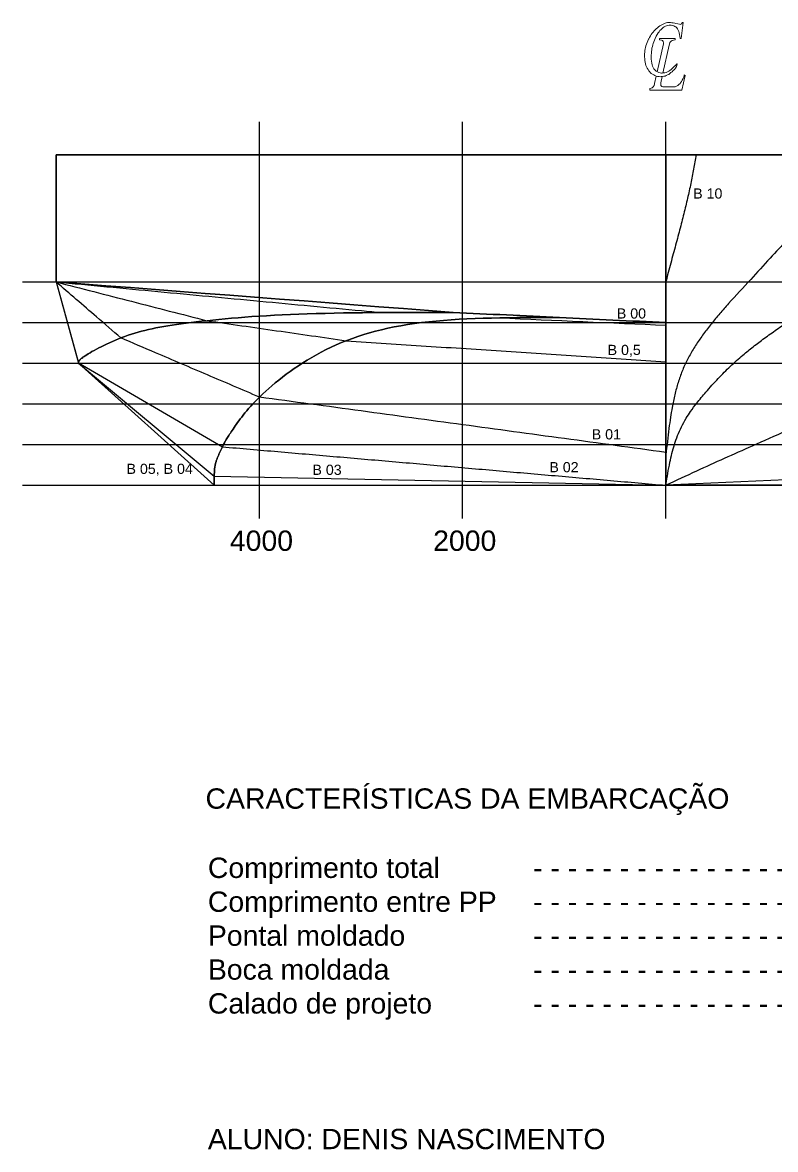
# Model space of a CAD drawing. Extents: x -1366 to 79276, y -12480 to 4902.
# Drawn here: x 63656 to 71062, y -6531 to 4551 of the extents above; entities that cross this region are included whole.
import ezdxf

# ---------------------------------------------------------------- set-up
doc = ezdxf.new("R2010")
doc.units = 0
doc.header["$MEASUREMENT"] = 0
doc.linetypes.add('CENTER', pattern=[2000, 1250, -250, 250, -250])
doc.layers.get('0').update_dxf_attribs({"color": 1, "linetype": 'CONTINUOUS'})
for name, color, linetype in [('08 LINHA DE BASE HACHURAS E CENTRO', 8, 'CENTER'), ('BUTTOCKS', 30, 'CONTINUOUS'), ('CL', 1, 'CONTINUOUS'), ('COTAS', 7, 'CONTINUOUS'), ('EDGES', 56, 'CONTINUOUS'), ('REFERENCE_LINES', 7, 'CONTINUOUS'), ('STATIONS', 3, 'CONTINUOUS'), ('WATERLINES', 4, 'CONTINUOUS')]:
    doc.layers.add(name, color=color, linetype=linetype)
doc.styles.add('COTAS', font='arial.ttf', dxfattribs={"height": 200})
doc.styles.get("Standard").update_dxf_attribs({"font": 'arial.ttf'})

# ---------------------------------------------------------------- blocks, each defined once
blk = doc.blocks.new('LC')
at = {"lineweight": 13}
for points in [[(-96, 631), (-109, 622), (-122, 612), (-131, 605), (-143, 595), (-153, 584), (-164, 573), (-174, 562), (-183, 550), (-193, 537), (-201, 524), (-209, 510), (-217, 496), (-220, 491), (-227, 475), (-233, 460), (-239, 444), (-244, 428), (-249, 412), (-252, 396), (-255, 380), (-257, 363), (-258, 347), (-258, 330), (-258, 318), (-257, 300), (-255, 282), (-252, 265), (-248, 249), (-244, 234), (-238, 219), (-232, 206), (-224, 193), (-216, 181), (-207, 170), (-202, 166), (-192, 156)], [(-143, 177), (-153, 186), (-158, 191), (-166, 201), (-173, 213), (-179, 227), (-184, 241), (-188, 257), (-191, 275), (-193, 294), (-193, 314), (-193, 320), (-193, 337), (-191, 353), (-190, 370), (-187, 387), (-185, 403), (-181, 419), (-177, 435), (-172, 451), (-167, 467), (-161, 483), (-154, 498), (-147, 514), (-143, 523), (-134, 539), (-125, 553), (-116, 566), (-107, 578), (-96, 589), (-86, 598), (-75, 606), (-64, 613), (-53, 619), (-41, 623), (-29, 627), (-16, 629), (-4, 629)], [(-82, 638), (-96, 631)], [(-14, 656), (-19, 656), (-32, 655), (-44, 652), (-57, 649), (-69, 644), (-82, 638)], [(93, 638), (92, 638), (84, 640), (69, 643), (49, 648), (39, 650), (24, 652), (11, 654), (-2, 656), (-14, 656)], [(-4, 629), (4, 629), (17, 627), (29, 624), (39, 618), (49, 612), (58, 603), (65, 593), (72, 582), (78, 568), (83, 553), (86, 537), (89, 519), (91, 499), (102, 500), (123, 656)], [(123, 656), (112, 656), (112, 654), (105, 642), (93, 638)], [(44, 500), (-112, 500), (-112, 485), (-109, 485), (-93, 483), (-82, 478), (-75, 469), (-72, 456), (-73, 448), (-134, 172)], [(-77, 159), (-17, 434), (-14, 444), (-8, 460), (-1, 471), (3, 474), (14, 480), (27, 484), (44, 485), (44, 500)], [(-192, 156), (-180, 147), (-168, 140), (-156, 134), (-143, 130), (-130, 126), (-116, 124), (-102, 123), (-95, 124), (-82, 125), (-69, 127), (-56, 130), (-44, 135), (-32, 140), (-20, 146), (-9, 154), (2, 163), (13, 172), (24, 183), (35, 195), (45, 208), (55, 222), (60, 232), (64, 245), (61, 249)], [(61, 249), (56, 246), (48, 238), (38, 227), (27, 216), (16, 206), (5, 195), (5, 195), (-8, 185), (-20, 177), (-33, 171), (-46, 165), (-58, 162), (-72, 160), (-85, 159)], [(-173, 23), (-182, 14), (-193, 9), (-205, 7), (-205, -8), (110, -8), (142, 136), (133, 140)], [(-143, 129), (-159, 57), (-160, 53), (-165, 36), (-173, 23)], [(-85, 159), (-91, 159), (-105, 161), (-119, 164), (-143, 177)], [(-74, 24), (-77, 24), (-89, 28), (-97, 37), (-99, 53), (-98, 64), (-85, 125)], [(133, 140), (132, 136), (127, 120), (121, 104), (113, 90), (106, 76), (97, 63), (91, 56), (80, 45), (68, 36), (56, 29), (44, 25), (31, 24), (-74, 24)]]:
    blk.add_lwpolyline(points, dxfattribs=at)

msp = doc.modelspace()

# ---------------------------------------------------------------- linework, layer by layer
msp.add_line((63985.1, 3250), (75985.1, 3250))
at = {"layer": 'BUTTOCKS'}
for p, q in [((65985.1, -325.8), (65985.1, 3575.1)), ((67985.1, -325.8), (67985.1, 3575.1))]:
    msp.add_line(p, q, dxfattribs=at)
at = {"layer": 'CL'}
for p, q in [((69985.1, -325.8), (69985.1, 3575.1)), ((63655.5, 0), (76314.6, 0))]:
    msp.add_line(p, q, dxfattribs=at)
at = {"layer": 'EDGES'}
for points in [[(71217.3, 3250, 0), (71016.6, 3250, 0), (70813.4, 3250, 0), (70608.1, 3250, 0), (70401.3, 3250, 0), (70193.4, 3250, 0), (69985.1, 3250, 0), (69985.1, 3215.3, 0), (69985.1, 3180.5, 0), (69985.1, 3145.7, 0), (69985.1, 3110.8, 0), (69985.1, 3075.7, 0), (69985.1, 3040.5, 0), (69985.1, 3005, 0), (69985.1, 2969.3, 0), (69985.1, 2933.4, 0), (69985.1, 2897.1, 0), (69985.1, 2860.6, 0), (69985.1, 2823.6, 0), (69985.1, 2786.2, 0), (69985.1, 2748.4, 0), (69985.1, 2710.1, 0), (69985.1, 2671.3, 0), (69985.1, 2632, 0), (69985.1, 2592.1, 0), (69985.1, 2551.7, 0), (69985.1, 2510.7, 0), (69985.1, 2469.2, 0), (69985.1, 2427.1, 0), (69985.1, 2384.4, 0), (69985.1, 2341.2, 0), (69985.1, 2297.4, 0), (69985.1, 2253, 0), (69985.1, 2208.1, 0), (69985.1, 2162.6, 0), (69985.1, 2116.5, 0), (69985.1, 2069.8, 0), (69985.1, 2022.6, 0), (69985.1, 1974.7, 0), (69985.1, 1926.3, 0), (69985.1, 1877.2, 0), (69985.1, 1827.4, 0), (69985.1, 1777, 0), (69985.1, 1725.8, 0), (69985.1, 1673.8, 0), (69985.1, 1621, 0), (69985.1, 1567.3, 0), (69985.1, 1512.8, 0), (69985.1, 1457.3, 0), (69985.1, 1400.8, 0), (69985.1, 1343.4, 0), (69985.1, 1284.8, 0), (69985.1, 1225.2, 0), (69985.1, 1164.5, 0), (69985.1, 1102.6, 0), (69985.1, 1039.5, 0), (69985.1, 975.6, 0), (69985.1, 911.3, 0), (69985.1, 846.8, 0), (69985.1, 782.5, 0), (69985.1, 718.8, 0), (69985.1, 656, 0), (69985.1, 594.5, 0), (69985.1, 534.7, 0), (69985.1, 476.9, 0), (69985.1, 421.5, 0), (69985.1, 368.8, 0), (69985.1, 319.2, 0), (69985.1, 273, 0), (69985.1, 230.6, 0), (69985.1, 192.3, 0), (69985.1, 158.5, 0), (69985.1, 128.8, 0), (69985.1, 103.1, 0), (69985.1, 81.1, 0), (69985.1, 62.5, 0), (69985.1, 46.9, 0), (69985.1, 34.2, 0), (69985.1, 24, 0), (69985.1, 16.1, 0), (69985.1, 10.1, 0), (69985.1, 5.9, 0), (69985.1, 3, 0), (69985.1, 1.3, 0), (69985.1, 0.4, 0), (69985.1, 0, 0), (69985.1, 0, 0), (69985.1, 0, 0), (69985.1, 0, 0), (69985.1, 0, 0), (69985.1, 0, 0), (69985.1, 0, 0), (69985.1, 0, 0), (69985.1, 0, 0), (69985.1, 0, 0), (69985.1, 0, 0), (69985.1, 0, 0), (69985.1, 0, 0), (69985.1, 0, 0), (69985.1, 0, 0), (69985.1, 0, 0), (69985.1, 0, 0), (69985.1, 0, 0), (69985.1, 0, 0), (69985.1, 0, 0), (69985.1, 0, 0), (69985.1, 0, 0), (69985.1, 0, 0), (69985.1, 0, 0), (69985.1, 0, 0), (69985.1, 0, 0), (69985.1, 0, 0), (69985.1, 0, 0), (69985.1, 0, 0), (69985.1, 0, 0), (69985.1, 0, 0), (69985.1, 0, 0), (69985.1, 0, 0), (69985.1, 0, 0), (69985.1, 0, 0), (69985.1, 0, 0), (69985.1, 0, 0), (69985.1, 0, 0), (69985.1, 0, 0), (69985.1, 0, 0), (69985.1, 0, 0), (69985.1, 0, 0), (69985.1, 0, 0), (69985.1, 0, 0), (69985.1, 0, 0), (69985.1, 0, 0), (69985.1, 0, 0), (69985.1, 0, 0), (69985.1, 0, 0), (69985.1, 0, 0), (69985.1, 0, 0), (69985.1, 0, 0), (69985.1, 0, 0), (69985.1, 0, 0), (69985.1, 0, 0), (69985.1, 0, 0), (69985.1, 0, 0), (69985.1, 0, 0), (69985.1, 0, 0), (69985.1, 0, 0), (69985.1, 0, 0), (69985.1, 0, 0), (69985.1, 0, 0), (69985.1, 0, 0), (69985.1, 0, 0), (69985.1, 0, 0), (69985.1, 0, 0), (69985.1, 0, 0), (69985.1, 0, 0), (69985.1, 0, 0), (69985.1, 0, 0), (69985.1, 0, 0), (69985.1, 0, 0), (69985.1, 0, 0), (69985.1, 0, 0), (69985.1, 0, 0), (69985.1, 0, 0), (69985.1, 0, 0), (69985.1, 0, 0), (69985.1, 0, 0), (69985.1, 0, 0), (69985.1, 0, 0), (69985.1, 0, 0), (69985.1, 0, 0), (69985.1, 0, 0), (69985.1, 0, 0), (69985.1, 0, 0), (69985.1, 0, 0), (69985.1, 0, 0), (69985.1, 0, 0), (69985.1, 0, 0), (69985.1, 0, 0), (69985.1, 0, 0), (69985.1, 0, 0), (69985.1, 0, 0), (69985.1, 0, 0), (69985.1, 0, 0), (69985.1, 0, 0), (69985.1, 0, 0), (69985.1, 0, 0), (69985.1, 0, 0), (69985.1, 0, 0), (69985.1, 0, 0), (69985.1, 0, 0), (69985.1, 0, 0), (69985.1, 0, 0), (69985.1, 0, 0), (69985.1, 0, 0), (69985.1, 0, 0), (69985.1, 0, 0), (69985.1, 0, 0), (69985.1, 0, 0), (69985.1, 0, 0), (69985.1, 0, 0), (69985.1, 0, 0), (69985.1, 0, 0), (69985.1, 0, 0), (69985.1, 0, 0), (69985.1, 0, 0), (69985.1, 0, 0), (69985.1, 0, 0), (69985.1, 0, 0), (69985.1, 0, 0), (69985.1, 0, 0), (69985.1, 0, 0), (69985.1, 0, 0), (69985.1, 0, 0), (69985.1, 0, 0), (69985.1, 0, 0), (69985.1, 0, 0), (69985.1, 0, 0), (69985.1, 0, 0), (69985.1, 0, 0), (69985.1, 0, 0), (69985.1, 0, 0), (69985.1, 0, 0), (69985.1, 0, 0), (69985.1, 0, 0), (69985.1, 0, 0), (69985.1, 0, 0), (69985.1, 0, 0), (69985.1, 0, 0), (69985.1, 0, 0), (69985.1, 0, 0), (69985.1, 0, 0), (69985.1, 0, 0), (69985.1, 0, 0), (69985.1, 0, 0), (69985.1, 0, 0), (69985.1, 0, 0), (69985.1, 0, 0), (69985.1, 0, 0), (69985.1, 0, 0), (69985.1, 0, 0), (69985.1, 0, 0), (69985.1, 0, 0), (69985.1, 0, 0), (69985.1, 0, 0), (69985.1, 0, 0), (69985.1, 0, 0), (69985.1, 0, 0), (69985.1, 0, 0), (69985.1, 0, 0), (69985.1, 0, 0), (69985.1, 0, 0), (69985.1, 0, 0), (69985.1, 0, 0), (69985.1, 0, 0), (69985.1, 0, 0), (69985.1, 0, 0), (69985.1, 0, 0), (69985.1, 0, 0), (69985.1, 0, 0), (69985.1, 0, 0), (69985.1, 0, 0), (69985.1, 0, 0), (69985.1, 0, 0), (69985.1, 0, 0), (69985.1, 0, 0), (69985.1, 0, 0), (69985.1, 0, 0), (69985.1, 0, 0), (69985.1, 0, 0), (69985.1, 0, 0), (69985.1, 0, 0), (69985.1, 0, 0), (69985.1, 0, 0), (69985.1, 0, 0), (69985.1, 0, 0), (69985.1, 0, 0), (69985.1, 0, 0), (69985.1, 0, 0), (69985.1, 0, 0), (69985.1, 0, 0), (69985.1, 0, 0), (69985.1, 0, 0), (69985.1, 0, 0), (69985.1, 0, 0), (69985.1, 0, 0), (69985.1, 0, 0), (69985.1, 0, 0), (69985.1, 0, 0), (69985.1, 0, 0), (69985.1, 0, 0), (69985.1, 0, 0), (69985.1, 0, 0), (69985.1, 0, 0), (69985.1, 0, 0), (69985.1, 0, 0), (69985.1, 0, 0), (69985.1, 0, 0), (69985.1, 0, 0), (69985.1, 0, 0), (69985.1, 0, 0), (69985.1, 0, 0), (69985.1, 0, 0), (69985.1, 0, 0), (69985.1, 0, 0), (69985.1, 0, 0), (69985.1, 0, 0), (69985.1, 0, 0), (69985.1, 0, 0), (69985.1, 0, 0), (69985.1, 0, 0), (69985.1, 0, 0), (69985.1, 0, 0), (69985.1, 0, 0), (69985.1, 0, 0), (69985.1, 0, 0), (69985.1, 0, 0), (69985.1, 0, 0), (69985.1, 0, 0), (69985.1, 0, 0), (69985.1, 0, 0), (69985.1, 0, 0), (69985.1, 0, 0), (69985.1, 0, 0), (69985.1, 0, 0), (69985.1, 0, 0), (69985.1, 0, 0), (69985.1, 0, 0), (69985.1, 0, 0), (69985.1, 0, 0), (69985.1, 0, 0), (69985.1, 0, 0), (69985.1, 0, 0), (69985.1, 0, 0), (69985.1, 0, 0), (69985.1, 0, 0), (69985.1, 0, 0), (69985.1, 0, 0), (69985.1, 0, 0), (69985.1, 0, 0), (69985.1, 0, 0), (69985.1, 0, 0), (69985.1, 0, 0), (69985.1, 0, 0), (69985.1, 0, 0), (69985.1, 0.1, 0), (69985.1, 0.3, 0), (69985.1, 0.8, 0), (69985.1, 1.5, 0), (69985.1, 2.6, 0), (69985.1, 4.2, 0), (69985.1, 6.2, 0), (69985.1, 8.9, 0), (69985.1, 12.2, 0), (69985.1, 16.2, 0), (69985.1, 21, 0), (69985.1, 26.7, 0), (69985.1, 33.4, 0), (69985.1, 41.1, 0), (69985.1, 49.8, 0), (69985.1, 59.8, 0), (69985.1, 71, 0), (69985.1, 83.5, 0), (69985.1, 97.3, 0), (69985.1, 112.7, 0), (69985.1, 129.6, 0), (69985.1, 148.1, 0), (69985.1, 168.3, 0), (69985.1, 190.2, 0), (69985.1, 214, 0), (69985.1, 239.7, 0), (69985.1, 267.4, 0), (69985.1, 297.1, 0), (69985.1, 328.9, 0), (69985.1, 363, 0), (69985.1, 399.3, 0), (69985.1, 438, 0), (69985.1, 478.7, 0), (69985.1, 521.2, 0), (69985.1, 565.2, 0), (69985.1, 610.4, 0), (69985.1, 656.5, 0), (69985.1, 703.4, 0), (69985.1, 750.6, 0), (69985.1, 797.9, 0), (69985.1, 845, 0), (69985.1, 891.7, 0), (69985.1, 937.6, 0), (69985.1, 982.5, 0), (69985.1, 1026.1, 0), (69985.1, 1068, 0), (69985.1, 1108.2, 0), (69985.1, 1146.2, 0), (69985.1, 1182.1, 0), (69985.1, 1216, 0), (69985.1, 1248, 0), (69985.1, 1278, 0), (69985.1, 1306.2, 0), (69985.1, 1332.6, 0), (69985.1, 1357.3, 0), (69985.1, 1380.3, 0), (69985.1, 1401.7, 0), (69985.1, 1421.6, 0), (69985.1, 1440, 0), (69985.1, 1457, 0), (69985.1, 1472.6, 0), (69985.1, 1486.9, 0), (69985.1, 1500, 0), (69985.1, 1511.9, 0), (69985.1, 1522.8, 0), (69985.1, 1532.6, 0), (69985.1, 1541.4, 0), (69985.1, 1549.4, 0), (69985.1, 1556.5, 0), (69985.1, 1563, 0), (69985.1, 1568.8, 0), (69985.1, 1573.9, 0), (69985.1, 1578.6, 0), (69985.1, 1582.8, 0), (69985.1, 1586.7, 0), (69985.1, 1590.3, 0), (69985.1, 1593.7, 0), (69985.1, 1596.9, 0), (69985.1, 1600, 0), (69919.7, 1603.1, 0), (69854.3, 1606.2, 0), (69789, 1609.4, 0), (69723.6, 1612.5, 0), (69658.2, 1615.6, 0), (69592.8, 1618.8, 0), (69527.4, 1621.9, 0), (69462.1, 1625, 0), (69396.7, 1628.1, 0), (69331.3, 1631.2, 0), (69265.9, 1634.4, 0), (69200.6, 1637.5, 0), (69135.2, 1640.6, 0), (69069.8, 1643.8, 0), (69004.4, 1646.9, 0), (68939.1, 1650, 0), (68854.1, 1650, 0), (68769.3, 1649.9, 0), (68684.7, 1649.7, 0), (68600.4, 1649.3, 0), (68516.5, 1648.7, 0), (68433.1, 1647.8, 0), (68350.4, 1646.5, 0), (68268.4, 1644.8, 0), (68187.2, 1642.6, 0), (68106.9, 1639.8, 0), (68027.7, 1636.5, 0), (67949.7, 1632.4, 0), (67872.9, 1627.7, 0), (67797.4, 1622.1, 0), (67723.4, 1615.7, 0), (67651, 1608.3, 0), (67723.4, 1615.7, 0), (67797.4, 1622.1, 0), (67872.9, 1627.7, 0), (67949.7, 1632.4, 0), (68027.7, 1636.5, 0), (68106.9, 1639.8, 0), (68187.2, 1642.6, 0), (68268.4, 1644.8, 0), (68350.4, 1646.5, 0), (68433.1, 1647.8, 0), (68516.5, 1648.7, 0), (68600.4, 1649.3, 0), (68684.7, 1649.7, 0), (68769.3, 1649.9, 0), (68854.1, 1650, 0), (68939.1, 1650, 0), (68873.7, 1653.1, 0), (68808.3, 1656.2, 0), (68742.9, 1659.4, 0), (68677.6, 1662.5, 0), (68612.2, 1665.6, 0), (68546.8, 1668.8, 0), (68481.4, 1671.9, 0), (68416.1, 1675, 0), (68350.7, 1678.1, 0), (68285.3, 1681.2, 0), (68219.9, 1684.4, 0), (68154.5, 1687.5, 0), (68089.2, 1690.6, 0), (68023.8, 1693.8, 0), (67958.4, 1696.9, 0), (67893, 1700, 0), (67792.1, 1700, 0), (67691.3, 1700, 0), (67590.8, 1699.9, 0), (67490.7, 1699.7, 0), (67391.2, 1699.5, 0), (67292.4, 1699.1, 0), (67194.3, 1698.6, 0), (67097.3, 1697.9, 0), (67001.3, 1697, 0), (66906.6, 1695.9, 0), (66813.3, 1694.6, 0), (66721.5, 1693, 0), (66631.4, 1691.1, 0), (66543.1, 1688.8, 0), (66456.7, 1686.3, 0), (66372.4, 1683.3, 0), (66456.7, 1686.3, 0), (66543.1, 1688.8, 0), (66631.4, 1691.1, 0), (66721.5, 1693, 0), (66813.3, 1694.6, 0), (66906.6, 1695.9, 0), (67001.3, 1697, 0), (67097.3, 1697.9, 0), (67194.3, 1698.6, 0), (67292.4, 1699.1, 0), (67391.2, 1699.5, 0), (67490.7, 1699.7, 0), (67590.8, 1699.9, 0), (67691.3, 1700, 0), (67792.1, 1700, 0), (67893, 1700, 0), (67958.4, 1696.9, 0), (68023.8, 1693.8, 0), (68089.2, 1690.6, 0), (68154.5, 1687.5, 0), (68219.9, 1684.4, 0), (68285.3, 1681.2, 0), (68350.7, 1678.1, 0), (68416.1, 1675, 0), (68481.4, 1671.9, 0), (68546.8, 1668.8, 0), (68612.2, 1665.6, 0), (68677.6, 1662.5, 0), (68742.9, 1659.4, 0), (68808.3, 1656.2, 0), (68873.7, 1653.1, 0), (68939.1, 1650, 0), (69004.4, 1646.9, 0), (69069.8, 1643.8, 0), (69135.2, 1640.6, 0), (69200.6, 1637.5, 0), (69265.9, 1634.4, 0), (69331.3, 1631.2, 0), (69396.7, 1628.1, 0), (69462.1, 1625, 0), (69527.4, 1621.9, 0), (69592.8, 1618.8, 0), (69658.2, 1615.6, 0), (69723.6, 1612.5, 0), (69789, 1609.4, 0), (69854.3, 1606.2, 0), (69919.7, 1603.1, 0), (69985.1, 1600, 0), (69985.1, 1665.8, 0), (69985.1, 1731.6, 0), (69985.1, 1797.1, 0), (69985.1, 1862.3, 0), (69985.1, 1927, 0), (69985.1, 1991.2, 0), (69985.1, 2054.7, 0), (69985.1, 2117.4, 0), (69985.1, 2179.2, 0), (69985.1, 2240, 0), (69985.1, 2299.7, 0), (69985.1, 2358.2, 0), (69985.1, 2415.3, 0), (69985.1, 2471, 0), (69985.1, 2525.1, 0), (69985.1, 2577.6, 0), (69985.1, 2628.2, 0), (69985.1, 2677.3, 0), (69985.1, 2724.7, 0), (69985.1, 2770.7, 0), (69985.1, 2815.4, 0), (69985.1, 2858.8, 0), (69985.1, 2901.1, 0), (69985.1, 2942.4, 0), (69985.1, 2982.8, 0), (69985.1, 3022.4, 0), (69985.1, 3061.4, 0), (69985.1, 3099.8, 0), (69985.1, 3137.7, 0), (69985.1, 3175.3, 0), (69985.1, 3212.7, 0), (69985.1, 3250, 0), (69610.1, 3250, 0), (69235.1, 3250, 0), (68860.1, 3250, 0), (68485.1, 3250, 0), (68110.1, 3250, 0), (67735.1, 3250, 0), (67360.1, 3250, 0), (66985.1, 3250, 0), (66610.1, 3250, 0), (66235.1, 3250, 0), (65860.1, 3250, 0), (65485.1, 3250, 0), (65110.1, 3250, 0), (64735.1, 3250, 0), (64360.1, 3250, 0), (63985.1, 3250, 0), (63985.1, 3212.7, 0), (63985.1, 3175.5, 0), (63985.1, 3138.2, 0), (63985.1, 3100.8, 0), (63985.1, 3063.4, 0), (63985.1, 3025.9, 0), (63985.1, 2988.4, 0), (63985.1, 2950.7, 0), (63985.1, 2912.9, 0), (63985.1, 2875.1, 0), (63985.1, 2837, 0), (63985.1, 2798.8, 0), (63985.1, 2760.5, 0), (63985.1, 2721.9, 0), (63985.1, 2683.2, 0), (63985.1, 2644.2, 0), (63985.1, 2605.1, 0), (63985.1, 2565.7, 0), (63985.1, 2526.1, 0), (63985.1, 2486.3, 0), (63985.1, 2446.4, 0), (63985.1, 2406.3, 0), (63985.1, 2366.1, 0), (63985.1, 2325.7, 0), (63985.1, 2285.2, 0), (63985.1, 2244.7, 0), (63985.1, 2204, 0), (63985.1, 2163.3, 0), (63985.1, 2122.5, 0), (63985.1, 2081.7, 0), (63985.1, 2040.9, 0), (63985.1, 2000, 0), (64229.3, 1981.2, 0), (64473.6, 1962.5, 0), (64717.8, 1943.8, 0), (64962.1, 1925, 0), (65206.3, 1906.2, 0), (65450.6, 1887.5, 0), (65694.8, 1868.8, 0), (65939.1, 1850, 0), (66183.3, 1831.2, 0), (66427.6, 1812.5, 0), (66671.8, 1793.8, 0), (66916.1, 1775, 0), (67160.3, 1756.2, 0), (67404.5, 1737.5, 0), (67648.8, 1718.8, 0), (67893, 1700, 0), (67648.8, 1718.8, 0), (67404.5, 1737.5, 0), (67160.3, 1756.2, 0), (66916.1, 1775, 0), (66671.8, 1793.8, 0), (66427.6, 1812.5, 0), (66183.3, 1831.2, 0), (65939.1, 1850, 0), (65694.8, 1868.8, 0), (65450.6, 1887.5, 0), (65206.3, 1906.2, 0), (64962.1, 1925, 0), (64717.8, 1943.8, 0), (64473.6, 1962.5, 0), (64229.3, 1981.2, 0), (63985.1, 2000, 0), (63985.1, 2000, 0), (63985.1, 2000, 0), (63985.1, 2000, 0), (63985.1, 2000, 0), (63985.1, 2000, 0), (63985.1, 2000, 0), (63985.1, 2000, 0), (63985.1, 2000, 0), (63985.1, 2000, 0), (63985.1, 2000, 0), (63985.1, 2000, 0), (63985.1, 2000, 0), (63985.1, 2000, 0), (63985.1, 2000, 0), (63985.1, 2000, 0), (63985.1, 2000, 0), (63985.1, 2000, 0), (63985.1, 2000, 0), (63985.1, 2000, 0), (63985.1, 2000, 0), (63985.1, 2000, 0), (63985.1, 2000, 0), (63985.1, 2000, 0), (63985.1, 2000, 0), (63985.1, 2000, 0), (63985.1, 2000, 0), (63985.1, 2000, 0), (63985.1, 2000, 0), (63985.1, 2000, 0), (63985.1, 2000, 0), (63985.1, 2000, 0), (63985.1, 2000, 0), (63985.1, 2000, 0), (63985.1, 2000, 0), (63985.1, 2000, 0), (63985.1, 2000, 0), (63985.1, 2000, 0), (63985.1, 2000, 0), (63985.1, 2000, 0), (63985.1, 2000, 0), (63985.1, 2000, 0), (63985.1, 2000, 0), (63985.1, 2000, 0), (63985.1, 2000, 0), (63985.1, 2000, 0), (63985.1, 2000, 0), (63985.1, 2000, 0), (63985.1, 2040.9, 0), (63985.1, 2081.7, 0), (63985.1, 2122.5, 0), (63985.1, 2163.3, 0), (63985.1, 2204, 0), (63985.1, 2244.7, 0), (63985.1, 2285.2, 0), (63985.1, 2325.7, 0), (63985.1, 2366.1, 0), (63985.1, 2406.3, 0), (63985.1, 2446.4, 0), (63985.1, 2486.3, 0), (63985.1, 2526.1, 0), (63985.1, 2565.7, 0), (63985.1, 2605.1, 0), (63985.1, 2644.2, 0), (63985.1, 2683.2, 0), (63985.1, 2721.9, 0), (63985.1, 2760.5, 0), (63985.1, 2798.8, 0), (63985.1, 2837, 0), (63985.1, 2875.1, 0), (63985.1, 2912.9, 0), (63985.1, 2950.7, 0), (63985.1, 2988.4, 0), (63985.1, 3025.9, 0), (63985.1, 3063.4, 0), (63985.1, 3100.8, 0), (63985.1, 3138.2, 0), (63985.1, 3175.5, 0), (63985.1, 3212.7, 0), (63985.1, 3250, 0), (63985.1, 3250, 0), (63985.1, 3250, 0), (63985.1, 3250, 0), (63985.1, 3250, 0), (63985.1, 3250, 0), (63985.1, 3250, 0), (63985.1, 3250, 0), (63985.1, 3250, 0), (63985.1, 3250, 0), (63985.1, 3250, 0), (63985.1, 3250, 0), (63985.1, 3250, 0), (63985.1, 3250, 0), (63985.1, 3250, 0), (63985.1, 3250, 0), (63985.1, 3250, 0), (63985.1, 3250, 0), (63985.1, 3250, 0), (63985.1, 3250, 0), (63985.1, 3250, 0), (63985.1, 3250, 0), (63985.1, 3250, 0), (63985.1, 3250, 0), (63985.1, 3250, 0), (63985.1, 3250, 0), (63985.1, 3250, 0), (63985.1, 3250, 0), (63985.1, 3250, 0), (63985.1, 3250, 0), (63985.1, 3250, 0), (63985.1, 3250, 0), (63985.1, 3250, 0), (63985.1, 3250, 0), (63985.1, 3250, 0), (63985.1, 3250, 0), (63985.1, 3250, 0), (63985.1, 3250, 0), (63985.1, 3250, 0), (63985.1, 3250, 0), (63985.1, 3250, 0), (63985.1, 3250, 0), (63985.1, 3250, 0), (63985.1, 3250, 0), (63985.1, 3250, 0), (63985.1, 3250, 0), (63985.1, 3250, 0), (63985.1, 3250, 0), (63985.1, 3250, 0), (63985.1, 3250, 0), (63985.1, 3250, 0), (63985.1, 3250, 0), (63985.1, 3250, 0), (63985.1, 3250, 0), (63985.1, 3250, 0), (63985.1, 3250, 0), (63985.1, 3250, 0), (63985.1, 3250, 0), (63985.1, 3250, 0), (63985.1, 3250, 0), (63985.1, 3250, 0), (63985.1, 3250, 0), (63985.1, 3250, 0), (63985.1, 3250, 0), (63985.1, 3250, 0), (63985.1, 3250, 0), (63985.1, 3250, 0), (63985.1, 3250, 0), (63985.1, 3250, 0), (63985.1, 3250, 0), (63985.1, 3250, 0), (63985.1, 3250, 0), (63985.1, 3250, 0), (63985.1, 3250, 0), (63985.1, 3250, 0), (63985.1, 3250, 0), (63985.1, 3250, 0), (63985.1, 3250, 0), (63985.1, 3250, 0), (63985.1, 3250, 0), (63985.1, 3250, 0), (63985.1, 3250, 0), (63985.1, 3250, 0), (63985.1, 3250, 0), (63985.1, 3250, 0), (63985.1, 3250, 0), (63985.1, 3250, 0), (63985.1, 3250, 0), (63985.1, 3250, 0), (63985.1, 3250, 0), (63985.1, 3250, 0), (63985.1, 3250, 0), (63985.1, 3250, 0), (63985.1, 3250, 0), (63985.1, 3250, 0), (63985.1, 3250, 0), (63985.1, 3250, 0), (63985.1, 3250, 0), (63985.1, 3250, 0), (63985.1, 3250, 0), (63985.1, 3250, 0), (63985.1, 3250, 0), (63985.1, 3250, 0), (63985.1, 3250, 0), (63985.1, 3250, 0), (63985.1, 3250, 0), (63985.1, 3250, 0), (63985.1, 3250, 0), (63985.1, 3250, 0), (63985.1, 3250, 0), (63985.1, 3250, 0), (63985.1, 3250, 0), (63985.1, 3250, 0), (63985.1, 3250, 0), (63985.1, 3250, 0), (63985.1, 3250, 0), (63985.1, 3250, 0), (63985.1, 3250, 0), (63985.1, 3250, 0), (63985.1, 3250, 0), (63985.1, 3250, 0), (63985.1, 3250, 0), (63985.1, 3250, 0), (63985.1, 3250, 0), (63985.1, 3250, 0), (63985.1, 3250, 0), (63985.1, 3250, 0), (63985.1, 3250, 0), (63985.1, 3250, 0), (63985.1, 3250, 0), (63985.1, 3250, 0), (63985.1, 3250, 0), (63985.1, 3250, 0), (63985.1, 3250, 0), (63985.1, 3250, 0), (63985.1, 3250, 0), (63985.1, 3250, 0), (63985.1, 3250, 0), (63985.1, 3250, 0), (63985.1, 3250, 0), (63985.1, 3250, 0), (63985.1, 3250, 0), (63985.1, 3250, 0), (63985.1, 3250, 0), (63985.1, 3250, 0), (63985.1, 3250, 0), (63985.1, 3250, 0), (63985.1, 3250, 0), (63985.1, 3250, 0), (63985.1, 3250, 0), (63985.1, 3250, 0), (63985.1, 3250, 0), (63985.1, 3250, 0), (63985.1, 3250, 0), (63985.1, 3250, 0), (63985.1, 3250, 0), (63985.1, 3250, 0), (63985.1, 3250, 0), (63985.1, 3250, 0), (63985.1, 3250, 0), (63985.1, 3250, 0), (63985.1, 3250, 0), (63985.1, 3250, 0), (63985.1, 3250, 0), (63985.1, 3250, 0), (63985.1, 3250, 0), (63985.1, 3250, 0), (63985.1, 3250, 0), (63985.1, 3250, 0), (63985.1, 3250, 0), (63985.1, 3250, 0), (63985.1, 3250, 0), (63985.1, 3250, 0), (63985.1, 3250, 0), (63985.1, 3250, 0), (63985.1, 3250, 0)], [(66372.4, 1683.3, 0), (66290.2, 1680, 0), (66210.3, 1676.3, 0), (66132.6, 1672.3, 0), (66057, 1668, 0), (65983.5, 1663.3, 0), (65912.2, 1658.4, 0), (65843.1, 1653.3, 0), (65776, 1647.9, 0), (65711, 1642.4, 0), (65648, 1636.6, 0), (65587.2, 1630.7, 0), (65528.3, 1624.7, 0), (65471.5, 1618.6, 0), (65416.7, 1612.5, 0), (65363.9, 1606.2, 0), (65313.1, 1600, 0), (65363.9, 1606.2, 0), (65416.7, 1612.5, 0), (65471.5, 1618.6, 0), (65528.3, 1624.7, 0), (65587.2, 1630.7, 0), (65648, 1636.6, 0), (65711, 1642.4, 0), (65776, 1647.9, 0), (65843.1, 1653.3, 0), (65912.2, 1658.4, 0), (65983.5, 1663.3, 0), (66057, 1668, 0), (66132.6, 1672.3, 0), (66210.3, 1676.3, 0), (66290.2, 1680, 0), (66372.4, 1683.3, 0)], [(64286.5, 1283.3, 0), (64272.5, 1274.3, 0), (64260.3, 1266.1, 0), (64249.8, 1258.6, 0), (64240.7, 1251.7, 0), (64233, 1245.5, 0), (64226.6, 1239.8, 0), (64221.4, 1234.8, 0), (64217.2, 1230.2, 0), (64213.9, 1226.1, 0), (64211.5, 1222.5, 0), (64209.7, 1219.4, 0), (64208.6, 1216.5, 0), (64207.8, 1214.1, 0), (64207.5, 1211.9, 0), (64207.3, 1210, 0), (64207.3, 1208.3, 0), (64207.3, 1206.9, 0), (64207.3, 1205.6, 0), (64207.3, 1204.5, 0), (64207.3, 1203.5, 0), (64207.3, 1202.7, 0), (64207.3, 1202, 0), (64207.3, 1201.5, 0), (64207.3, 1201, 0), (64207.3, 1200.7, 0), (64207.3, 1200.4, 0), (64207.3, 1200.3, 0), (64207.3, 1200.1, 0), (64207.3, 1200.1, 0), (64207.3, 1200, 0), (64207.3, 1200, 0), (64207.3, 1200, 0), (64207.3, 1200, 0), (64207.3, 1200, 0), (64207.3, 1200, 0), (64207.3, 1200, 0), (64207.3, 1200, 0), (64207.3, 1200, 0), (64207.3, 1200, 0), (64207.3, 1200, 0), (64207.3, 1200, 0), (64207.3, 1200, 0), (64207.3, 1200, 0), (64207.3, 1200, 0), (64207.3, 1200, 0), (64207.3, 1200, 0), (64207.3, 1200, 0), (64207.3, 1200, 0), (64207.3, 1200, 0), (64207.3, 1200, 0), (64207.3, 1200, 0), (64207.3, 1200, 0), (64207.3, 1200, 0), (64207.3, 1200, 0), (64207.3, 1200, 0), (64207.3, 1200, 0), (64207.3, 1200, 0), (64207.3, 1200, 0), (64207.3, 1200, 0), (64207.3, 1200, 0), (64207.3, 1200, 0), (64207.3, 1200, 0), (64207.3, 1200, 0), (64207.3, 1200, 0), (64207.3, 1200, 0), (64207.3, 1200, 0), (64207.3, 1200, 0), (64207.3, 1200, 0), (64207.3, 1200, 0), (64207.3, 1200, 0), (64207.3, 1200, 0), (64207.3, 1200, 0), (64207.3, 1200, 0), (64207.3, 1200, 0), (64207.3, 1200, 0), (64207.3, 1200, 0), (64207.3, 1200, 0), (64207.3, 1200, 0), (64207.3, 1200, 0), (64207.3, 1200, 0), (64207.3, 1200, 0), (64207.3, 1200, 0), (64207.3, 1200, 0), (64207.3, 1200, 0), (64207.3, 1200, 0), (64207.3, 1200, 0), (64207.3, 1200, 0), (64207.3, 1200, 0), (64207.3, 1200, 0), (64207.3, 1200, 0), (64207.3, 1200, 0), (64207.3, 1200, 0), (64207.3, 1200, 0), (64207.3, 1200, 0), (64207.3, 1200, 0), (64207.3, 1200, 0), (64207.3, 1200, 0), (64207.3, 1200, 0), (64207.3, 1200, 0), (64207.3, 1200, 0), (64207.3, 1200, 0), (64207.3, 1200, 0), (64207.3, 1200, 0), (64207.3, 1200, 0), (64207.3, 1200, 0), (64207.3, 1200, 0), (64207.3, 1200, 0), (64207.3, 1200, 0), (64207.3, 1200, 0), (64207.3, 1200, 0), (64207.3, 1200, 0), (64207.3, 1200, 0), (64207.3, 1200, 0), (64207.3, 1200, 0), (64207.3, 1200, 0), (64207.3, 1200, 0), (64207.3, 1200, 0), (64207.3, 1200, 0), (64207.3, 1200, 0), (64207.3, 1200, 0), (64207.3, 1200, 0), (64207.3, 1200, 0), (64207.3, 1200, 0), (64207.3, 1200, 0), (64207.3, 1200, 0), (64207.3, 1200, 0), (64207.3, 1200, 0), (64207.3, 1200, 0), (64207.3, 1200, 0), (64207.3, 1200, 0), (64207.3, 1200, 0), (64207.3, 1200, 0), (64207.3, 1200, 0), (64207.3, 1200, 0), (64207.3, 1200, 0), (64207.3, 1200, 0), (64207.3, 1200, 0), (64207.3, 1200, 0), (64207.3, 1200, 0), (64207.3, 1200, 0), (64207.3, 1200, 0), (64207.3, 1200, 0), (64207.3, 1200, 0), (64207.3, 1200, 0), (64207.3, 1200, 0), (64207.3, 1200, 0), (64207.3, 1200, 0), (64207.3, 1200, 0), (64207.3, 1200, 0), (64207.3, 1200, 0), (64207.3, 1200, 0), (64207.3, 1200, 0), (64207.3, 1200, 0), (64207.3, 1200, 0), (64207.3, 1200, 0), (64207.3, 1200, 0), (64207.3, 1200, 0), (64207.3, 1200, 0), (64207.3, 1200, 0), (64207.3, 1200, 0), (64207.3, 1200, 0), (64207.3, 1200, 0), (64207.3, 1200, 0), (64207.3, 1200, 0), (64207.3, 1200, 0), (64207.3, 1200, 0), (64207.3, 1200, 0), (64207.3, 1200, 0), (64207.3, 1200, 0), (64207.3, 1200, 0), (64207.3, 1200, 0), (64207.3, 1200, 0), (64207.3, 1200, 0), (64207.3, 1200, 0), (64207.3, 1200, 0), (64207.3, 1200, 0), (64207.3, 1200, 0), (64207.3, 1200, 0), (64207.3, 1200, 0), (64207.3, 1200, 0), (64207.3, 1200, 0), (64207.3, 1200, 0), (64207.3, 1200, 0), (64207.3, 1200, 0), (64207.3, 1200, 0), (64207.3, 1200, 0), (64207.3, 1200, 0), (64207.3, 1200, 0), (64207.3, 1200, 0), (64207.3, 1200, 0), (64207.3, 1200, 0), (64207.3, 1200, 0), (64207.3, 1200.1, 0), (64207.3, 1200.1, 0), (64207.3, 1200.3, 0), (64207.3, 1200.4, 0), (64207.3, 1200.7, 0), (64207.3, 1201, 0), (64207.3, 1201.5, 0), (64207.3, 1202, 0), (64207.3, 1202.7, 0), (64207.3, 1203.5, 0), (64207.3, 1204.5, 0), (64207.3, 1205.6, 0), (64207.3, 1206.9, 0), (64207.3, 1208.3, 0), (64207.3, 1210, 0), (64207.5, 1211.9, 0), (64207.8, 1214.1, 0), (64208.6, 1216.5, 0), (64209.7, 1219.4, 0), (64211.5, 1222.5, 0), (64213.9, 1226.1, 0), (64217.2, 1230.2, 0), (64221.4, 1234.8, 0), (64226.6, 1239.8, 0), (64233, 1245.5, 0), (64240.7, 1251.7, 0), (64249.8, 1258.6, 0), (64260.3, 1266.1, 0), (64272.5, 1274.3, 0), (64286.5, 1283.3, 0), (64302.2, 1293.1, 0), (64319.7, 1303.5, 0), (64338.9, 1314.6, 0), (64359.6, 1326.2, 0), (64381.8, 1338.2, 0), (64405.4, 1350.6, 0), (64430.2, 1363.2, 0), (64456.2, 1376, 0), (64483.2, 1389, 0), (64511.3, 1401.9, 0), (64540.2, 1414.8, 0), (64569.8, 1427.5, 0), (64600.2, 1439.9, 0), (64631.1, 1452.1, 0), (64662.5, 1463.8, 0), (64694.3, 1475, 0), (64726.4, 1485.7, 0), (64758.9, 1495.8, 0), (64791.9, 1505.3, 0), (64825.5, 1514.5, 0), (64859.7, 1523.1, 0), (64894.8, 1531.4, 0), (64930.8, 1539.3, 0), (64967.8, 1546.9, 0), (65006, 1554.2, 0), (65045.3, 1561.2, 0), (65086, 1568, 0), (65128.1, 1574.6, 0), (65171.8, 1581.1, 0), (65217.1, 1587.5, 0), (65264.1, 1593.7, 0), (65313.1, 1600, 0), (65264.1, 1593.7, 0), (65217.1, 1587.5, 0), (65171.8, 1581.1, 0), (65128.1, 1574.6, 0), (65086, 1568, 0), (65045.3, 1561.2, 0), (65006, 1554.2, 0), (64967.8, 1546.9, 0), (64930.8, 1539.3, 0), (64894.8, 1531.4, 0), (64859.7, 1523.1, 0), (64825.5, 1514.5, 0), (64791.9, 1505.3, 0), (64758.9, 1495.8, 0), (64726.4, 1485.7, 0), (64694.3, 1475, 0), (64662.5, 1463.8, 0), (64631.1, 1452.1, 0), (64600.2, 1439.9, 0), (64569.8, 1427.5, 0), (64540.2, 1414.8, 0), (64511.3, 1401.9, 0), (64483.2, 1389, 0), (64456.2, 1376, 0), (64430.2, 1363.2, 0), (64405.4, 1350.6, 0), (64381.8, 1338.2, 0), (64359.6, 1326.2, 0), (64338.9, 1314.6, 0), (64319.7, 1303.5, 0), (64302.2, 1293.1, 0), (64286.5, 1283.3, 0)], [(66691.5, 1358.3, 0), (66742, 1381.3, 0), (66793.6, 1403.3, 0), (66846.3, 1424.3, 0), (66900.2, 1444.3, 0), (66955.2, 1463.3, 0), (67011.5, 1481.4, 0), (67069.1, 1498.5, 0), (67128, 1514.6, 0), (67188.2, 1529.7, 0), (67249.8, 1543.9, 0), (67312.9, 1557.1, 0), (67377.4, 1569.3, 0), (67443.4, 1580.5, 0), (67511, 1590.8, 0), (67580.2, 1600, 0), (67651, 1608.3, 0), (67580.2, 1600, 0), (67511, 1590.8, 0), (67443.4, 1580.5, 0), (67377.4, 1569.3, 0), (67312.9, 1557.1, 0), (67249.8, 1543.9, 0), (67188.2, 1529.7, 0), (67128, 1514.6, 0), (67069.1, 1498.5, 0), (67011.5, 1481.4, 0), (66955.2, 1463.3, 0), (66900.2, 1444.3, 0), (66846.3, 1424.3, 0), (66793.6, 1403.3, 0), (66742, 1381.3, 0), (66691.5, 1358.3, 0)], [(66642.1, 1334.4, 0), (66691.5, 1358.3, 0), (66642.1, 1334.4, 0), (66593.7, 1309.6, 0), (66546.4, 1284.1, 0), (66500.3, 1257.8, 0), (66455.3, 1231, 0), (66411.6, 1203.6, 0), (66369, 1175.9, 0), (66327.8, 1147.9, 0), (66287.9, 1119.7, 0), (66249.3, 1091.4, 0), (66212.1, 1063.1, 0), (66176.3, 1034.9, 0), (66141.9, 1006.9, 0), (66109.1, 979.2, 0), (66077.7, 951.8, 0), (66047.9, 925, 0), (66077.7, 951.8, 0), (66109.1, 979.2, 0), (66141.9, 1006.9, 0), (66176.3, 1034.9, 0), (66212.1, 1063.1, 0), (66249.3, 1091.4, 0), (66287.9, 1119.7, 0), (66327.8, 1147.9, 0), (66369, 1175.9, 0), (66411.6, 1203.6, 0), (66455.3, 1231, 0), (66500.3, 1257.8, 0), (66546.4, 1284.1, 0), (66593.7, 1309.6, 0), (66642.1, 1334.4, 0)], [(65747, 583.3, 0), (65736.3, 568.1, 0), (65726.4, 553.6, 0), (65717, 539.8, 0), (65708.2, 526.7, 0), (65700, 514.2, 0), (65692.3, 502.3, 0), (65685, 491, 0), (65678.3, 480.2, 0), (65672, 469.9, 0), (65666, 460, 0), (65660.4, 450.6, 0), (65655.2, 441.5, 0), (65650.2, 432.8, 0), (65645.6, 424.4, 0), (65641.1, 416.2, 0), (65636.9, 408.3, 0), (65632.8, 400.6, 0), (65628.9, 393.1, 0), (65625.1, 385.7, 0), (65621.5, 378.5, 0), (65618, 371.5, 0), (65614.7, 364.5, 0), (65611.4, 357.7, 0), (65608.2, 351, 0), (65605.1, 344.4, 0), (65602.1, 337.9, 0), (65599.2, 331.5, 0), (65596.3, 325.1, 0), (65593.5, 318.8, 0), (65590.7, 312.5, 0), (65587.9, 306.3, 0), (65585.1, 300, 0), (65582.3, 293.7, 0), (65579.6, 287.5, 0), (65576.8, 281.1, 0), (65574.1, 274.7, 0), (65571.4, 268.2, 0), (65568.8, 261.6, 0), (65566.3, 254.9, 0), (65563.8, 247.9, 0), (65561.4, 240.8, 0), (65559.1, 233.4, 0), (65556.9, 225.8, 0), (65554.9, 218, 0), (65553, 209.8, 0), (65551.2, 201.3, 0), (65549.5, 192.5, 0), (65548.1, 183.3, 0), (65546.8, 173.8, 0), (65545.6, 163.9, 0), (65544.6, 153.8, 0), (65543.8, 143.5, 0), (65543.1, 133.1, 0), (65542.5, 122.7, 0), (65542, 112.3, 0), (65541.6, 102.1, 0), (65541.3, 92, 0), (65541, 82.3, 0), (65540.9, 72.8, 0), (65540.8, 63.8, 0), (65540.7, 55.3, 0), (65540.7, 47.3, 0), (65540.6, 40, 0), (65540.6, 33.3, 0), (65540.6, 27.5, 0), (65540.6, 22.3, 0), (65540.6, 17.9, 0), (65540.6, 14.1, 0), (65540.6, 10.8, 0), (65540.6, 8.1, 0), (65540.6, 5.9, 0), (65540.6, 4.2, 0), (65540.6, 2.8, 0), (65540.6, 1.8, 0), (65540.6, 1, 0), (65540.6, 0.5, 0), (65540.6, 0.2, 0), (65540.6, 0.1, 0), (65540.6, 0, 0), (65540.6, 0, 0), (65540.6, 0, 0), (65540.6, 0, 0), (65540.6, 0, 0), (65540.6, 0, 0), (65540.6, 0, 0), (65540.6, 0, 0), (65540.6, 0, 0), (65540.6, 0, 0), (65540.6, 0, 0), (65540.6, 0, 0), (65540.6, 0, 0), (65540.6, 0, 0), (65540.6, 0, 0), (65540.6, 0, 0), (65540.6, 0, 0), (65540.6, 0, 0), (65540.6, 0, 0), (65540.6, 0, 0), (65540.6, 0, 0), (65540.6, 0, 0), (65540.6, 0, 0), (65540.6, 0, 0), (65540.6, 0, 0), (65540.6, 0, 0), (65540.6, 0, 0), (65540.6, 0, 0), (65540.6, 0, 0), (65540.6, 0, 0), (65540.6, 0, 0), (65540.6, 0, 0), (65540.6, 0, 0), (65540.6, 0, 0), (65540.6, 0, 0), (65540.6, 0, 0), (65540.6, 0, 0), (65540.6, 0, 0), (65540.6, 0, 0), (65540.6, 0, 0), (65540.6, 0, 0), (65540.6, 0, 0), (65540.6, 0, 0), (65540.6, 0, 0), (65540.6, 0, 0), (65540.6, 0, 0), (65540.6, 0, 0), (65540.6, 0, 0), (65540.6, 0, 0), (65540.6, 0, 0), (65540.6, 0, 0), (65540.6, 0, 0), (65540.6, 0, 0), (65540.6, 0, 0), (65540.6, 0, 0), (65540.6, 0, 0), (65540.6, 0, 0), (65540.6, 0, 0), (65540.6, 0, 0), (65540.6, 0, 0), (65540.6, 0, 0), (65540.6, 0, 0), (65540.6, 0, 0), (65540.6, 0, 0), (65540.6, 0, 0), (65540.6, 0.1, 0), (65540.6, 0.2, 0), (65540.6, 0.5, 0), (65540.6, 1, 0), (65540.6, 1.8, 0), (65540.6, 2.8, 0), (65540.6, 4.2, 0), (65540.6, 5.9, 0), (65540.6, 8.1, 0), (65540.6, 10.8, 0), (65540.6, 14.1, 0), (65540.6, 17.9, 0), (65540.6, 22.3, 0), (65540.6, 27.5, 0), (65540.6, 33.3, 0), (65540.6, 40, 0), (65540.7, 47.3, 0), (65540.7, 55.3, 0), (65540.8, 63.8, 0), (65540.9, 72.8, 0), (65541, 82.3, 0), (65541.3, 92, 0), (65541.6, 102.1, 0), (65542, 112.3, 0), (65542.5, 122.7, 0), (65543.1, 133.1, 0), (65543.8, 143.5, 0), (65544.6, 153.8, 0), (65545.6, 163.9, 0), (65546.8, 173.8, 0), (65548.1, 183.3, 0), (65549.5, 192.5, 0), (65551.2, 201.3, 0), (65553, 209.8, 0), (65554.9, 218, 0), (65556.9, 225.8, 0), (65559.1, 233.4, 0), (65561.4, 240.8, 0), (65563.8, 247.9, 0), (65566.3, 254.9, 0), (65568.8, 261.6, 0), (65571.4, 268.2, 0), (65574.1, 274.7, 0), (65576.8, 281.1, 0), (65579.6, 287.5, 0), (65582.3, 293.7, 0), (65585.1, 300, 0), (65587.9, 306.3, 0), (65590.7, 312.5, 0), (65593.5, 318.8, 0), (65596.3, 325.1, 0), (65599.2, 331.5, 0), (65602.1, 337.9, 0), (65605.1, 344.4, 0), (65608.2, 351, 0), (65611.4, 357.7, 0), (65614.7, 364.5, 0), (65618, 371.5, 0), (65621.5, 378.5, 0), (65625.1, 385.7, 0), (65628.9, 393.1, 0), (65632.8, 400.6, 0), (65636.9, 408.3, 0), (65641.1, 416.2, 0), (65645.6, 424.4, 0), (65650.2, 432.8, 0), (65655.2, 441.5, 0), (65660.4, 450.6, 0), (65666, 460, 0), (65672, 469.9, 0), (65678.3, 480.2, 0), (65685, 491, 0), (65692.3, 502.3, 0), (65700, 514.2, 0), (65708.2, 526.7, 0), (65717, 539.8, 0), (65726.4, 553.6, 0), (65736.3, 568.1, 0), (65747, 583.3, 0), (65758.3, 599.3, 0), (65770.3, 616.1, 0), (65783.2, 633.7, 0), (65796.9, 652, 0), (65811.5, 671, 0), (65827.1, 690.7, 0), (65843.6, 711.2, 0), (65861.3, 732.3, 0), (65880.1, 754.1, 0), (65900, 776.6, 0), (65921.2, 799.8, 0), (65943.7, 823.6, 0), (65967.6, 848, 0), (65992.9, 873.1, 0), (66019.6, 898.7, 0), (66047.9, 925, 0), (66019.6, 898.7, 0), (65992.9, 873.1, 0), (65967.6, 848, 0), (65943.7, 823.6, 0), (65921.2, 799.8, 0), (65900, 776.6, 0), (65880.1, 754.1, 0), (65861.3, 732.3, 0), (65843.6, 711.2, 0), (65827.1, 690.7, 0), (65811.5, 671, 0), (65796.9, 652, 0), (65783.2, 633.7, 0), (65770.3, 616.1, 0), (65758.3, 599.3, 0), (65747, 583.3, 0)]]:
    msp.add_polyline3d(points, dxfattribs=at)
at = {"layer": 'STATIONS'}
for p, q in [((63985.1, 3250), (63985.1, 2000)), ((63985.1, 2000), (63985.1, 3250)), ((63985.1, 3250), (63985.1, 2000)), ((63985.1, 3250), (63985.1, 2000)), ((63985.1, 3250), (63985.1, 2000)), ((63985.1, 3250), (63985.1, 2000)), ((63985.1, 2000), (64207.3, 1203.5)), ((63985.1, 2000), (64207.3, 1200)), ((63985.1, 2000), (64207.3, 1200)), ((63985.1, 2000), (64207.3, 1200)), ((64207.3, 1203.5), (65621.5, 378.6)), ((64207.3, 1200), (65541.2, 89.5)), ((64207.3, 1200), (65540.6, 0)), ((64207.3, 1200), (65540.6, 0)), ((73757.6, 171.7), (69985.1, 0)), ((65540.6, 0), (69985.1, 0)), ((65540.6, 0), (69985.1, 0)), ((65541.2, 89.5), (69985.1, 0)), ((74429.4, 11.6), (69985.1, 0)), ((74429.5, 0), (69985.1, 0))]:
    msp.add_line(p, q, dxfattribs=at)
for points, knots in [([(63985.1, 3250), (63985.1, 2833.3), (63985.1, 2416.7), (63985.1, 2000), (64319.1, 1968.6), (64987, 1905.8), (65988.8, 1811.6), (66723.5, 1742.5), (67124.1, 1704.9), (67190.9, 1698.6), (67190.9, 1698.6), (67190.9, 1698.6), (67190.9, 1698.6)], [0, 0, 0, 0, 1, 1, 1, 1007.3614396, 2013.6103399, 3019.7466353, 3220.9603756, 3220.9603756, 3220.9603756, 3220.9603756, 3220.9603756, 3220.9603756, 3220.9603756]), ([(69985.1, 8.8), (69997, 81.4), (70013.8, 183.6), (70043.1, 314.2), (70067.9, 401.9), (70098.7, 489.3), (70137, 575.5), (70180.6, 654.6), (70231.2, 732), (70295, 818.3), (70385.7, 926.9), (70495.8, 1048.3), (70616.7, 1170.6), (70732.2, 1274.1), (70845.1, 1364.7), (70956, 1448.6), (71076.1, 1534.3), (71252.8, 1655), (71490.1, 1808.9), (71685.7, 1930.7), (71786, 1993.1), (71844.6, 2035.7), (71980.4, 2134.6), (72229.5, 2315.6), (72475.5, 2493.9), (72718.8, 2666.5), (72922.4, 2807.3), (73144, 2957.1), (73364.9, 3104.2), (73512, 3201.5), (73585.5, 3250)], [0, 0, 0, 0, 220.595856, 310.5832141, 401.5218065, 493.9020996, 588.2107741, 684.4220656, 764.3914701, 865.3947324, 1006.3040643, 1188.6501974, 1356.8539708, 1522.1144468, 1653.6738582, 1791.067021, 1938.9374727, 2096.2699941, 2433.0966494, 2787.4122791, 2787.4122791, 2787.4122791, 3004.8107498, 3291.6055615, 3711.0263237, 3916.2894373, 4186.4713573, 4453.5882518, 4718.6704082, 4982.752995, 4982.752995, 4982.752995, 4982.752995])]:
    msp.add_open_spline(points, degree=3, knots=knots, dxfattribs=at)
for points in [[(70282.3, 3250), (70270, 3180.3), (70257.2, 3110.3), (70243.8, 3039.8), (70229.5, 2968.5), (70214.1, 2896.2), (70197.6, 2822.5), (70179.8, 2747.3), (70160.9, 2670.3), (70140.8, 2591.1), (70119.6, 2509.9), (70097.3, 2426.4), (70074.1, 2340.7), (70050.3, 2252.8), (70026.1, 2162.5), (70001.9, 2069.8), (69985.1, 2003.2)], [(72060.6, 3250), (71898.4, 3107.5), (71736.4, 2963.3), (71575.3, 2815.5), (71416.5, 2662.5), (71338.3, 2583.6), (71182.8, 2420.2), (71009.3, 2232.5), (70818.5, 2024.2), (70600.6, 1786.3), (70514.5, 1688.4), (70432.2, 1589.2), (70355.1, 1488.9), (70284.4, 1387.2), (70251.8, 1335.6), (70193.6, 1230.7), (70144.5, 1122.3), (70123.7, 1066.6), (70087.8, 951.1), (70072.6, 891.2), (70046.2, 766.1), (70029.6, 668.5), (70014.4, 559.4), (69985.1, 301.4)], [(63985.1, 2000), (64356.3, 1904.6), (64727.6, 1809.2), (65098.9, 1713.9), (65470.2, 1618.5)], [(64623.7, 1449.2), (64384.2, 1655.7), (63985.1, 2000)], [(65470.2, 1618.5), (66155.4, 1520.6), (66840.7, 1422)], [(65986.6, 866.8), (65475.5, 1085.2), (64964.4, 1303.6), (64623.7, 1449.2)], [(66840.7, 1422), (67233.9, 1395.9), (67627.1, 1369.8), (68020.2, 1343.7), (68413.3, 1317.6), (68806.3, 1291.5), (69199.3, 1265.5), (69592.2, 1239.4), (69985.1, 1213.4)], [(72763, 1243.3), (72373, 1068.5), (71988.1, 896.8), (71613.4, 730.7), (71168.1, 534), (70833.8, 386.1), (70284.5, 138.9), (69985.1, 0)], [(69985.1, 323.5), (69485.5, 391.4), (68985.8, 459.2), (68486.1, 527.1), (67986.3, 595), (67486.5, 663), (66986.6, 730.9), (66486.6, 798.8), (65986.6, 866.8)], [(65621.5, 378.6), (66167.1, 331.4), (66712.6, 284.2), (67258.1, 237), (67803.5, 189.7), (68348.9, 142.3), (68894.3, 94.9), (69439.7, 47.5), (69985.1, 0)]]:
    msp.add_spline(points, degree=3, dxfattribs=at)
msp.add_open_spline([(68347.9, 1646.5), (68893.6, 1622.3), (69439.3, 1598.1), (69985.1, 1573.9)], degree=3, dxfattribs=at)
at = {"layer": 'WATERLINES'}
for p, q in [((63655.5, 2000), (76314.6, 2000)), ((63655.5, 1600), (76314.6, 1600)), ((63655.5, 1200), (76314.6, 1200)), ((63655.5, 800), (76314.6, 800)), ((63655.5, 400), (76314.6, 400))]:
    msp.add_line(p, q, dxfattribs=at)

# ---------------------------------------------------------------- block references
at = {"layer": '08 LINHA DE BASE HACHURAS E CENTRO'}
msp.add_blockref('LC', (70032.7, 3895), dxfattribs=at)

# ---------------------------------------------------------------- texts
at = {"layer": 'COTAS', "char_height": 200, "attachment_point": 1, "style": 'COTAS'}
for s, width, insert in [('4000', 1027.661, (65695, -444.9)), ('2000', 1027.661, (67695, -444.9)), ('CARACTERÍSTICAS DA EMBARCAÇÃO', 10777.695, (65455.8, -2980.5)), ('Comprimento total^I^I- - - - - - - - - - - - - - - - - - ^I^I60,00 m\\PComprimento entre PP^I- - - - - - - - - - - - - - - - - - ^I^I58,76 m\\PPontal moldado^I^I- - - - - - - - - - - - - - - - - - ^I^I03,25 m\\PBoca moldada^I^I- - - - - - - - - - - - - - - - - - ^I^I12,00 m\\PCalado de projeto^I^I- - - - - - - - - - - - - - - - - - ^I^I02,00 m\\P\\P\\P\\PALUNO: DENIS NASCIMENTO', 10777.695, (65478.8, -3661.5))]:
    msp.add_mtext_dynamic_manual_height_columns(s, width=width, gutter_width=1000, heights=[0], dxfattribs=dict(at, insert=insert))
at = {"layer": 'REFERENCE_LINES', "char_height": 100, "width": 913.77, "attachment_point": 1}
for s, insert in [('B 10', (70253, 2919.6)), ('B 00', (69501.8, 1739.9)), ('B 0,5', (69411.3, 1381.4)), ('B 01', (69255.2, 551.3)), ('B 02', (68838.3, 228.3)), ('B 05, B 04', (64678.6, 211.9)), ('B 03', (66507.5, 202.5))]:
    msp.add_mtext(s, dxfattribs=dict(at, insert=insert))

doc.saveas('drawing.dxf')
